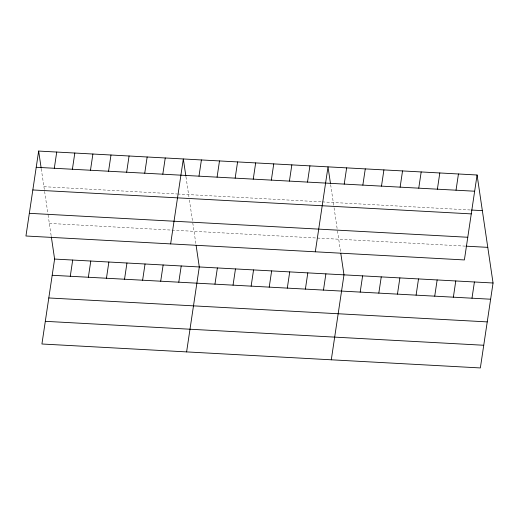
<?xml version="1.0" encoding="UTF-8"?>
<svg xmlns="http://www.w3.org/2000/svg" width="519" height="519" viewBox="0 0 519 519"><rect width="100%" height="100%" fill="white"/><g stroke="black" fill="none" stroke-linecap="round" stroke-linejoin="round"><path stroke-width="0.39" stroke-dasharray="2.6 1.95" d="M43.914 186.704L176.804 193.957M177.589 194.002L321.488 201.859M322.273 201.897L470.707 210M49.344 223.423L465.264 246.129M330.648 184.68L333.964 207.087M334.074 207.853L337.24 229.275M337.467 230.806L340.691 252.584M185.964 176.784L188.935 196.896M189.39 199.958L192.672 222.138M192.783 222.904L196.007 244.689M41.28 168.883L47.988 214.243M48.098 215.009L51.212 236.048"/><path stroke-width="0.78" d="M38.646 151.061L25.95 236.002L464.388 259.941L477.078 175L38.646 151.061L41.17 168.143M54.307 168.266L56.727 152.054M51.323 236.787L54.612 259.059L41.922 344L480.354 367.939L493.05 282.998L477.078 175M72.394 169.259L74.814 153.04M70.273 276.27L72.699 260.051M90.475 170.245L92.901 154.026M88.36 277.256L90.786 261.038M108.562 171.231L110.988 155.012M106.447 278.242L108.873 262.024M126.649 172.217L129.069 155.998M124.534 279.228L126.954 263.01M144.736 173.203L147.156 156.991M142.615 280.215L145.041 263.996M162.817 174.196L165.243 157.977M160.702 281.201L163.128 264.988M170.634 243.904L183.33 158.963L185.854 176.038M178.789 282.193L181.215 265.975M198.991 176.168L201.411 159.949M186.606 351.901L199.296 266.961L196.117 245.429M217.078 177.154L219.498 160.935M214.957 284.165L217.383 267.947M235.159 178.14L237.585 161.922M233.044 285.152L235.47 268.933M253.246 179.133L255.672 162.914M251.131 286.138L253.557 269.925M271.333 180.119L273.753 163.9M269.218 287.13L271.638 270.912M289.42 181.105L291.84 164.886M287.299 288.116L289.725 271.898M307.501 182.091L309.927 165.872M305.386 289.102L307.812 272.884M315.318 251.799L328.014 166.858L330.428 183.194M323.473 290.089L325.893 273.87M344.22 184.096L346.647 167.877M331.291 359.797L343.98 274.862L340.795 253.33M362.852 185.114L365.279 168.896M360.192 292.093L362.612 275.874M381.491 186.133L383.911 169.914M378.825 293.112L381.251 276.893M400.123 187.151L402.543 170.933M397.457 294.13L399.883 277.912M418.755 188.163L421.181 171.945M416.095 295.149L418.515 278.93M437.387 189.182L439.814 172.963M434.727 296.161L437.147 279.949M456.026 190.201L458.446 173.982M453.359 297.179L455.786 280.961M471.992 298.198L474.418 281.979M36.22 167.28L474.658 191.219M471.479 210.046L482.352 210.636M32.833 189.96L471.265 213.893M29.336 213.322L467.775 237.261M466.043 246.168L487.782 247.355M54.612 259.059L493.05 282.998M52.192 275.278L490.624 299.216M48.799 297.958L487.237 321.89M45.309 321.326L483.747 345.258"/></g></svg>
